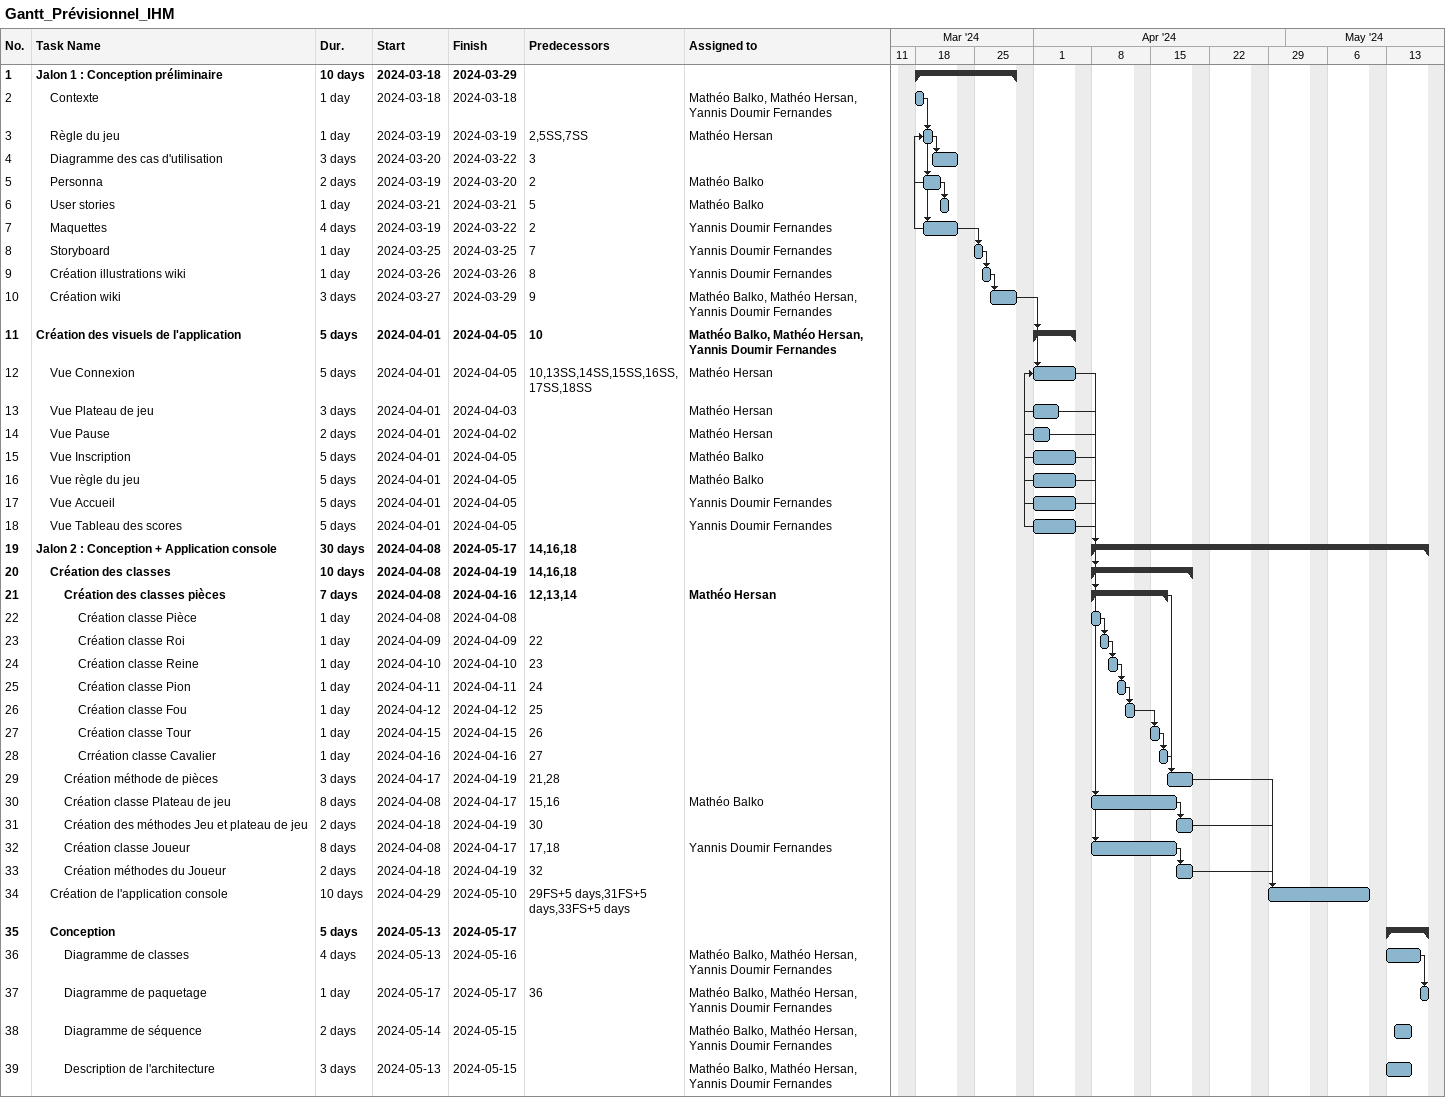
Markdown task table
Gantt_Prévisionnel_IHM

| ID | Level | Task | Duration | Start | Finish | Predecessors | Resources |
|---|---|---|---|---|---|---|---|
| 1 | 1 | **Jalon 1 : Conception préliminaire** | 10d | 2024-03-18 | 2024-03-29 |  |  |
| 2 | 2 | Contexte | 1d | 2024-03-18 | 2024-03-18 |  | Mathéo Balko, Mathéo Hersan, Yannis Doumir Fernandes |
| 3 | 2 | Règle du jeu | 1d | 2024-03-19 | 2024-03-19 | 2, 5SS, 7SS | Mathéo Hersan |
| 4 | 2 | Diagramme des cas d'utilisation | 3d | 2024-03-20 | 2024-03-22 | 3 |  |
| 5 | 2 | Personna | 2d | 2024-03-19 | 2024-03-20 | 2 | Mathéo Balko |
| 6 | 2 | User stories | 1d | 2024-03-21 | 2024-03-21 | 5 | Mathéo Balko |
| 7 | 2 | Maquettes | 4d | 2024-03-19 | 2024-03-22 | 2 | Yannis Doumir Fernandes |
| 8 | 2 | Storyboard | 1d | 2024-03-25 | 2024-03-25 | 7 | Yannis Doumir Fernandes |
| 9 | 2 | Création illustrations wiki | 1d | 2024-03-26 | 2024-03-26 | 8 | Yannis Doumir Fernandes |
| 10 | 2 | Création wiki | 3d | 2024-03-27 | 2024-03-29 | 9 | Mathéo Balko, Mathéo Hersan, Yannis Doumir Fernandes |
| 11 | 1 | **Création des visuels de l'application** | 5d | 2024-04-01 | 2024-04-05 | 10 | Mathéo Balko, Mathéo Hersan, Yannis Doumir Fernandes |
| 12 | 2 | Vue Connexion | 5d | 2024-04-01 | 2024-04-05 | 10, 13SS, 14SS, 15SS, 16SS, 17SS, 18SS | Mathéo Hersan |
| 13 | 2 | Vue Plateau de jeu | 3d | 2024-04-01 | 2024-04-03 |  | Mathéo Hersan |
| 14 | 2 | Vue Pause | 2d | 2024-04-01 | 2024-04-02 |  | Mathéo Hersan |
| 15 | 2 | Vue Inscription | 5d | 2024-04-01 | 2024-04-05 |  | Mathéo Balko |
| 16 | 2 | Vue règle du jeu | 5d | 2024-04-01 | 2024-04-05 |  | Mathéo Balko |
| 17 | 2 | Vue Accueil | 5d | 2024-04-01 | 2024-04-05 |  | Yannis Doumir Fernandes |
| 18 | 2 | Vue Tableau des scores | 5d | 2024-04-01 | 2024-04-05 |  | Yannis Doumir Fernandes |
| 19 | 1 | **Jalon 2 : Conception + Application console** | 30d | 2024-04-08 | 2024-05-17 | 14, 16, 18 |  |
| 20 | 2 | **Création des classes** | 10d | 2024-04-08 | 2024-04-19 | 14, 16, 18 |  |
| 21 | 3 | **Création des classes pièces** | 7d | 2024-04-08 | 2024-04-16 | 12, 13, 14 | Mathéo Hersan |
| 22 | 4 | Création classe Pièce | 1d | 2024-04-08 | 2024-04-08 |  |  |
| 23 | 4 | Création classe Roi | 1d | 2024-04-09 | 2024-04-09 | 22 |  |
| 24 | 4 | Création classe Reine | 1d | 2024-04-10 | 2024-04-10 | 23 |  |
| 25 | 4 | Création classe Pion | 1d | 2024-04-11 | 2024-04-11 | 24 |  |
| 26 | 4 | Création classe Fou | 1d | 2024-04-12 | 2024-04-12 | 25 |  |
| 27 | 4 | Création classe Tour | 1d | 2024-04-15 | 2024-04-15 | 26 |  |
| 28 | 4 | Crréation classe Cavalier | 1d | 2024-04-16 | 2024-04-16 | 27 |  |
| 29 | 3 | Création méthode de pièces | 3d | 2024-04-17 | 2024-04-19 | 21, 28 |  |
| 30 | 3 | Création classe Plateau de jeu | 8d | 2024-04-08 | 2024-04-17 | 15, 16 | Mathéo Balko |
| 31 | 3 | Création des méthodes Jeu et plateau de jeu | 2d | 2024-04-18 | 2024-04-19 | 30 |  |
| 32 | 3 | Création classe Joueur | 8d | 2024-04-08 | 2024-04-17 | 17, 18 | Yannis Doumir Fernandes |
| 33 | 3 | Création méthodes du Joueur | 2d | 2024-04-18 | 2024-04-19 | 32 |  |
| 34 | 2 | Création de l'application console | 10d | 2024-04-29 | 2024-05-10 | 29FS+5d, 31FS+5d, 33FS+5d |  |
| 35 | 2 | **Conception** | 5d | 2024-05-13 | 2024-05-17 |  |  |
| 36 | 3 | Diagramme de classes | 4d | 2024-05-13 | 2024-05-16 |  | Mathéo Balko, Mathéo Hersan, Yannis Doumir Fernandes |
| 37 | 3 | Diagramme de paquetage | 1d | 2024-05-17 | 2024-05-17 | 36 | Mathéo Balko, Mathéo Hersan, Yannis Doumir Fernandes |
| 38 | 3 | Diagramme de séquence | 2d | 2024-05-14 | 2024-05-15 |  | Mathéo Balko, Mathéo Hersan, Yannis Doumir Fernandes |
| 39 | 3 | Description de l'architecture | 3d | 2024-05-13 | 2024-05-15 |  | Mathéo Balko, Mathéo Hersan, Yannis Doumir Fernandes |
